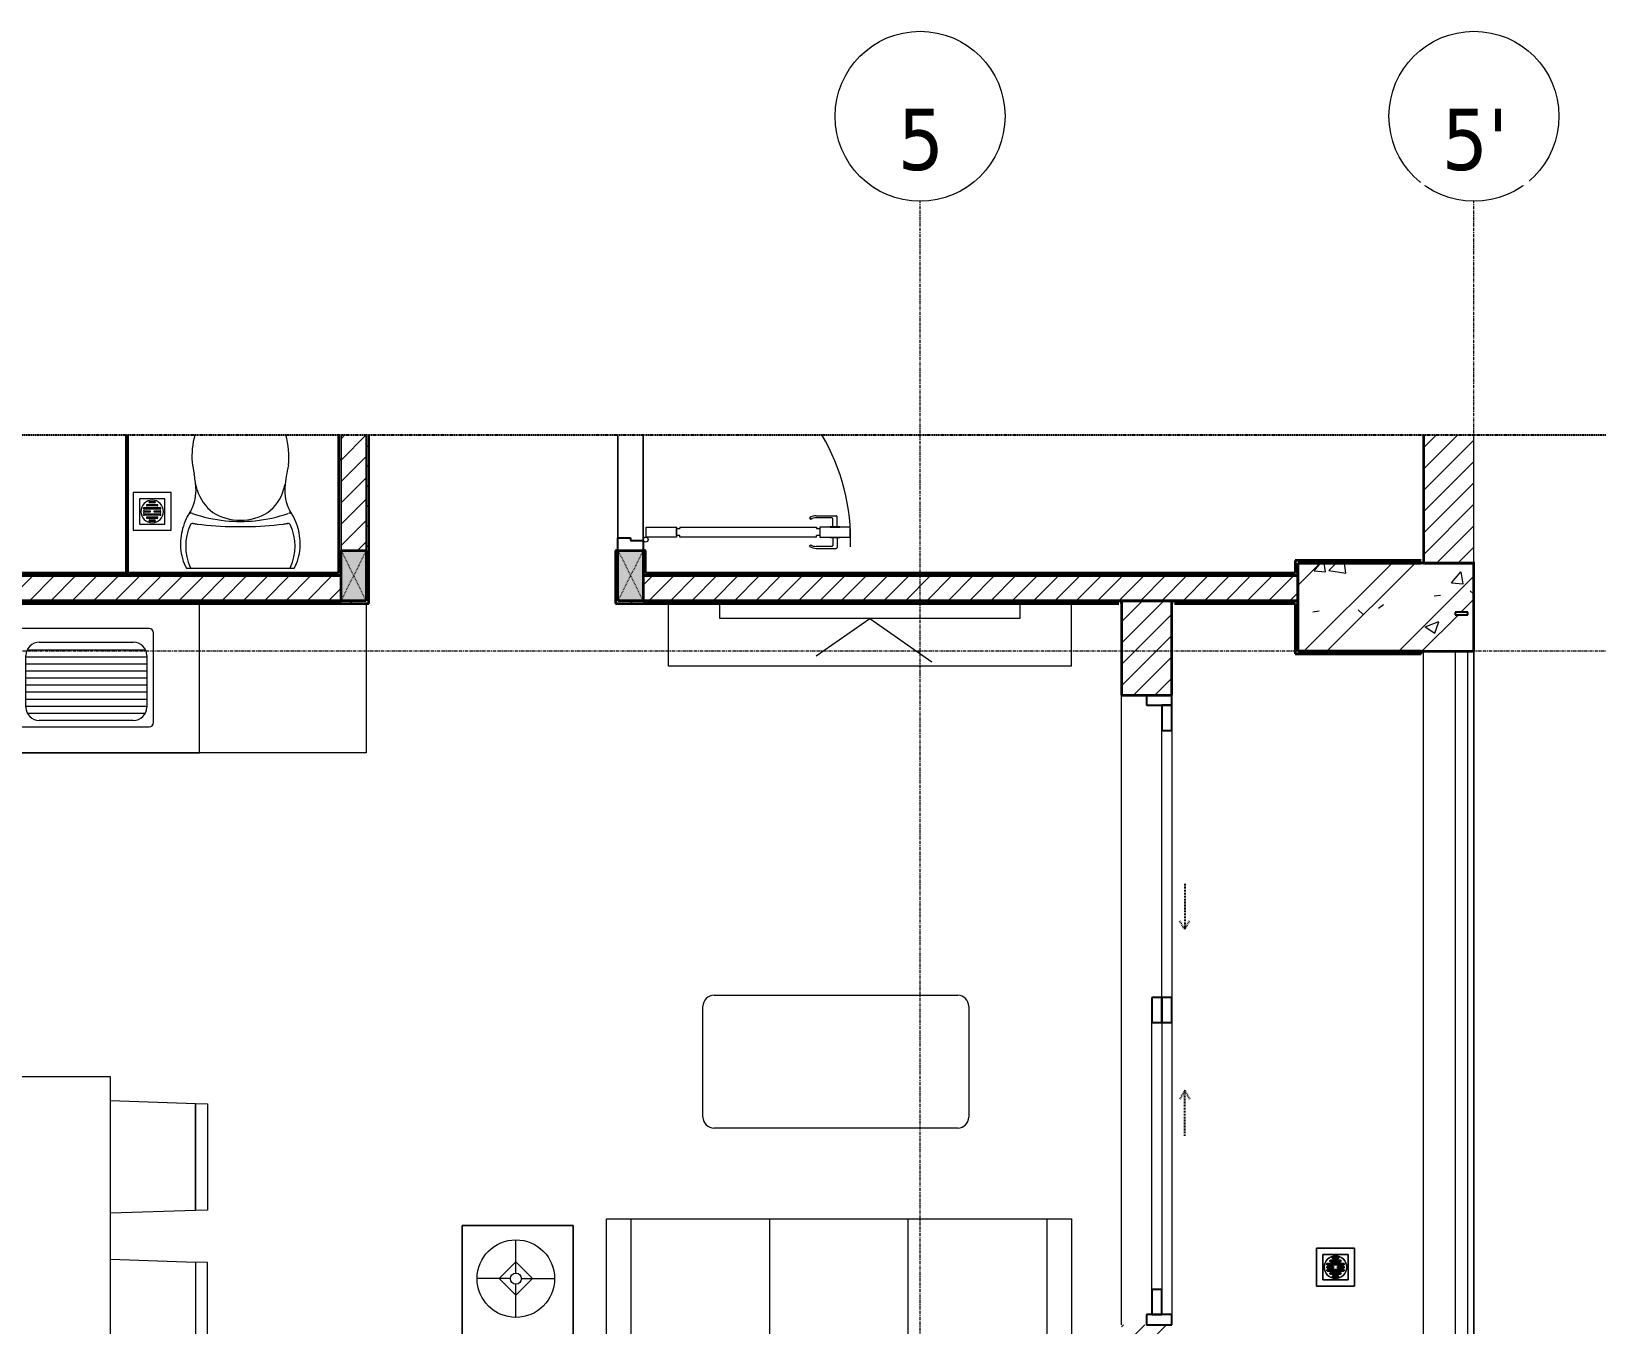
# Model space of a CAD drawing. Header units: millimetres. Extents: x 42313 to 135642, y -5392 to 75500.
# Drawn here: x 78166 to 84383, y 70362 to 75499 of the extents above; entities that cross this region are included whole.
import ezdxf

# ---------------------------------------------------------------- set-up
doc = ezdxf.new("R2010")
doc.units = ezdxf.units.MM
for name, pattern in [('Dash', [6, 3, -3]), ('Dash - Tight', [4.5, 3, -1.5]), ('Grid Line', [22.225, 12.7, -3.175, 3.175, -3.175]), ('Hidden', [7.14375, 4.7625, -2.38125])]:
    doc.linetypes.add(name, pattern=pattern)
for name, color, linetype, lineweight in [('0-2', 90, 'Continuous', 5), ('A-DETL-GENF-2', 92, 'Dash - Tight', 18), ('A-DETL-GENF-3', 92, 'Hidden', 25), ('A-DETL-GENF-4', 7, 'Continuous', 18), ('A-DOOR', 31, 'Continuous', 18), ('A-DOOR-1', 7, 'Continuous', 18), ('A-DOOR-2', 90, 'Continuous', 25), ('A-DOOR-3', 31, 'Continuous', 25), ('A-DOOR-FRAM', 31, 'Continuous', 25), ('A-DOOR-HDLN', 31, 'Dash', 25), ('A-FLOR-3', 7, 'Continuous', 18), ('A-FLOR-HRAL', 11, 'Continuous', 18), ('A-FLOR-HRAL-3', 11, 'Continuous', 25), ('A-GLAZ-CURT', 52, 'Continuous', 18), ('A-GLAZ-CURT-1', 90, 'Continuous', 25), ('A-WALL', 113, 'Continuous', 18), ('A-WALL-1', 113, 'Continuous', 35), ('A-WALL-2', 250, 'Continuous', 35), ('A-WALL-3', 7, 'Continuous', 18), ('A-WALL-PATT-1', 7, 'Continuous', 18), ('A-WALL-PATT-2', 111, 'Continuous', 18), ('A-WALL-PATT-3', 9, 'Continuous', 18), ('I-FURN', 30, 'Continuous', 18), ('I-FURN-1', 253, 'Continuous', 18), ('I-WALL-1', 250, 'Continuous', 35), ('M-EQPM', 50, 'Continuous', 18), ('M-EQPM-1', 7, 'Continuous', 18), ('P-SANR-FIXT', 6, 'Continuous', 18), ('P-SANR-FIXT-1', 253, 'Continuous', 18), ('S-COLS', 52, 'Continuous', 18), ('S-COLS-1', 9, 'Continuous', 18), ('S-COLS-2', 250, 'Continuous', 35), ('S-COLS-HDLN-1', 7, 'Dash', 18), ('S-GRID-1', 1, 'Grid Line', 9), ('S-GRID-IDEN', 1, 'Continuous', 9)]:
    doc.layers.add(name, color=color, linetype=linetype, lineweight=lineweight)
doc.styles.add('Tahoma_B', font='tahomabd.ttf', dxfattribs={"height": 243.75})
pattern_1 = [(45, (0, 0), (-39.774756, 39.774756), [])]
pattern_2 = [(0, (0, 0), (304.8, 76.2), [25.146, -203.454, 25.146, -203.454, -1219.2]), (0, (0, 0), (304.8, 76.2), [-457.2, 25.146, -432.054, 25.146, -203.454, -533.4]), (0, (0, 0), (304.8, 76.2), [-1143, 25.146, -127.254, 25.146, -355.854]), (120, (114.3, 38.1), (-218.391136, 225.86454), [25.146, -203.454, 25.146, -203.454, -1219.2]), (120, (114.3, 38.1), (-218.391136, 225.86454), [-457.2, 25.146, -432.054, 25.146, -203.454, -533.4]), (120, (114.3, 38.1), (-218.391136, 225.86454), [-1143, 25.146, -127.254, 25.146, -355.854]), (240, (152.4, 190.5), (-86.408864, -302.06454), [25.146, -203.454, 25.146, -203.454, -1219.2]), (240, (152.4, 190.5), (-86.408864, -302.06454), [-457.2, 25.146, -432.054, 25.146, -203.454, -533.4]), (240, (152.4, 190.5), (-86.408864, -302.06454), [-1143, 25.146, -127.254, 25.146, -355.854])]
pattern_3 = [(45, (0, 0), (-42.426407, 42.426407), [])]
pattern_4 = [(45, (28943.264, 0), (-42.426407, 42.426407), [])]

# ---------------------------------------------------------------- blocks, each defined once
blk = doc.blocks.new('NCV_TKTC_KET CAU_rvt-2-TKCS_RAMP DỐC 1 - MẶT BẰNG TẦNG 1')
at = {"layer": 'S-COLS-1'}
h = blk.add_hatch(dxfattribs=at)
h.set_pattern_fill('FP_2', color=256, style=0, pattern_type=2)
h.set_pattern_definition([(45, (0, 0), (-188.5854, 188.5854), []), (45, (0, 285.75), (-188.5854, 188.5854), [])])
h.paths.add_polyline_path([(54927.6, 73036.9), (54952.6, 73036.9), (54952.6, 73386.9), (54252.6, 73386.9), (54252.6, 73036.9), (54877.6, 73036.9)])
h.paths.add_polyline_path([(54927.6, 73181.9), (54877.6, 73181.9), (54877.6, 73191.9), (54927.6, 73191.9)])
h = blk.add_hatch(dxfattribs=at)
h.set_pattern_fill('FP_3', color=256, style=0, pattern_type=2)
h.set_pattern_definition([(50, (0, 0), (546.5526, -47.8174), [57.15, -628.65]), (355, (0, 0), (-105.7283, 573.17), [45.72, -502.92]), (100.451, (45.55, -4), (440.8275, 525.35), [48.57, -534.27]), (46.184, (0, 152.4), (813.2367, -126.1284), [85.725, -942.975]), (96.636, (67.8, 141.9), (712.2074, 742.2826), [72.855, -801.405]), (351.184, (0, 152.4), (712.215, 742.276), [68.58, -754.38]), (21, (76.2, 114.3), (454.8433, -306.796), [57.15, -628.65]), (326, (76.2, 114.3), (185.4063, 552.5638), [45.72, -502.92]), (71.451, (114.1, 88.73), (640.2512, 245.764), [48.57, -534.27]), (37.5, (0, 0), (9.26637, 253.66504), [25.146, -471.678, 25.146, -485.394, -504.825]), (37.5, (0, 0), (9.26637, 253.66504), [-1007.364, 25.146, -479.679]), (7.5, (0, 0), (200.4594, 300.5414), [25.146, -265.938, 25.146, -460.248, -192.405]), (7.5, (0, 0), (200.4594, 300.5414), [-776.478, 25.146, -167.259]), (327.5, (-169.93, 0), (406.77284, -17.18643), [25.146, -165.354, 25.146, -569.214, -788.67]), (327.5, (-169.93, 0), (406.77284, -17.18643), [-784.86, 25.146, -763.524]), (317.5, (-246.13, 0), (444.3881, 76.2803), [25.146, -222.504, 25.146, -369.57, -560.07]), (317.5, (-246.13, 0), (444.3881, 76.2803), [-642.366, 25.146, -534.924])])
h.paths.add_polyline_path([(54927.6, 73036.9), (54952.6, 73036.9), (54952.6, 73386.9), (54252.6, 73386.9), (54252.6, 73036.9), (54877.6, 73036.9)])
h.paths.add_polyline_path([(54927.6, 73181.9), (54877.6, 73181.9), (54877.6, 73191.9), (54927.6, 73191.9)])
at = {"layer": 'A-FLOR-3'}
blk.add_line((54952.6, 69761.9), (54952.6, 73895.8), dxfattribs=at)
at = {"layer": 'S-COLS-2'}
for p, q in [((54252.6, 73386.9), (54252.6, 73036.9)), ((54952.6, 73386.9), (54252.6, 73386.9)), ((54952.6, 73036.9), (54952.6, 73386.9)), ((54252.6, 73036.9), (54952.6, 73036.9))]:
    blk.add_line(p, q, dxfattribs=at)
blk = doc.blocks.new('DOOR_CW_01 CANH MO-PANEL KINH - DIW_01-900x2200-CỬA GỖ VÂN LAMINATE-V24-TKCS_RAMP DỐC 1 - MẶT BẰNG TẦNG 1')
at = {"layer": 'A-DETL-GENF-4'}
for p, q in [((-397, -182), (-397, -62)), ((-397, -62), (-357, -62)), ((-357, -62), (-357, -182)), ((-357, -182), (-397, -182)), ((-391, -196), (-391, -182)), ((-391, -182), (-363, -182)), ((-363, -182), (-363, -196)), ((-397, -196), (-391, -196)), ((-397, -738), (-397, -196)), ((-357, -196), (-363, -196)), ((-357, -196), (-357, -738)), ((-442, -737), (-442, -816.5)), ((-434, -799.5), (-434, -737)), ((-433.9, -711.2), (-427.3, -715.8)), ((-397, -738), (-391, -738)), ((-391, -752), (-391, -738)), ((-357, -738), (-363, -738)), ((-363, -738), (-363, -752)), ((-320.1, -711.2), (-326.7, -715.8)), ((-320, -799.5), (-320, -737)), ((-312, -737), (-312, -816.5)), ((-399, -803.5), (-430, -803.5)), ((-399, -792.2), (-399, -831.8)), ((-397, -792.2), (-399, -792.2)), ((-357, -752), (-397, -752)), ((-397, -752), (-397, -872)), ((-397, -792.2), (-397, -831.8)), ((-363, -752), (-391, -752)), ((-357, -872), (-357, -752)), ((-357, -792.2), (-357, -831.8)), ((-357, -792.2), (-355, -792.2)), ((-355, -792.2), (-355, -831.8)), ((-355, -803.5), (-324, -803.5)), ((-399, -820.5), (-438, -820.5)), ((-399, -831.8), (-397, -831.8)), ((-355, -831.8), (-357, -831.8)), ((-355, -820.5), (-316, -820.5)), ((-397, -872), (-357, -872))]:
    blk.add_line(p, q, dxfattribs=at)
blk.add_circle((-407, -60), 10, dxfattribs=at)
for centre, radius, start, end in [((-397, -737), 45, 145, 180), ((-397, -737), 37, 145, 180), ((-357, -737), 37, 0, 35), ((-357, -737), 45, 360, 35), ((-407, -60), 814, 268, 300.78074), ((-430, -799.5), 4, 180, 270), ((-324, -799.5), 4, 270, 0), ((-438, -816.5), 4, 180, 270), ((-316, -816.5), 4, 270, 0)]:
    blk.add_arc(centre, radius, start, end, dxfattribs=at)
at = {"layer": 'A-DOOR-1'}
blk.add_line((-407, -50), (-382, -50), dxfattribs=at)
at = {"layer": 'A-DOOR-2'}
for p, q in [((-450, 50), (-400, 50)), ((-400, 50), (-400, 0)), ((-410, -50), (-450, -50)), ((-410, 0), (-410, -50)), ((-400, 0), (-410, 0))]:
    blk.add_line(p, q, dxfattribs=at)
blk = doc.blocks.new('TOILET - TOILET-V25-TKCS_RAMP DỐC 1 - MẶT BẰNG TẦNG 1')
at = {"layer": 'P-SANR-FIXT-1'}
for p, q in [((214.2, -19.1), (-214.2, -19.1)), ((194, -19.9), (-194, -19.9)), ((-171.7, -330.3), (-178.6, -355.5)), ((171.7, -330.3), (178.6, -355.5))]:
    blk.add_line(p, q, dxfattribs=at)
for centre, radius, start, end in [((-46.1, -111.1), 191.6, 151.28093, 176.45134), ((-9.8, -107.2), 207.3, 156.28619, 203.71381), ((-193.7, -26.4), 6.48, 92.31678, 156.28619), ((193.7, -26.4), 6.48, 23.71381, 87.68322), ((9.8, -107.2), 207.3, 336.28619, 23.71381), ((46.1, -111.1), 191.6, 3.54866, 28.71907), ((1.9, -114.1), 239.7, 176.45134, 195.29606), ((-1.9, -114.1), 239.7, 344.70394, 3.54866), ((-4, -115.7), 233.6, 195.29606, 215.21466), ((-14.3, -1400.4), 1215.6, 90.39737, 97.40697), ((0, -3462.8), 3278, 89.60263, 90.39737), ((14.3, -1400.4), 1215.6, 82.59303, 89.60263), ((4, -115.7), 233.6, 324.78534, 344.70394), ((-195, -224.1), 13.8, 230.67237, 288.99267), ((-189.1, -185.5), 11.7, 205.41048, 277.5788), ((0.6, -792.1), 586.9, 95.83215, 108.99267), ((178.9, -2951.3), 2778.4, 97.23514, 97.5788), ((-0.4, -384), 179.5, 127.4036, 162.5964), ((0, -416), 206.1, 90, 122.07317), ((0, -786.7), 581.5, 84.16785, 95.83215), ((0, -416), 206.1, 57.92683, 90), ((-0.6, -792.1), 586.9, 71.00733, 84.16785), ((0.4, -384), 179.5, 17.4036, 52.5964), ((-178.9, -2951.3), 2778.4, 82.4212, 82.76486), ((189.1, -185.5), 11.7, 262.4212, 334.58952), ((195, -224.1), 13.8, 251.00733, 309.32763), ((-343.5, -327.4), 167.3, 355.45589, 27.37997), ((343.5, -327.4), 167.3, 152.62003, 184.54411), ((-719.2, -297.5), 544.3, 346.05362, 355.45589), ((719.2, -297.5), 544.3, 184.54411, 190.28794), ((137.1, -461.2), 329.8, 174.34872, 195.43798), ((-1948.3, -805.1), 2171.2, 9.68098, 10.89491), ((-137.1, -461.2), 329.8, 344.55238, 3.68346)]:
    blk.add_arc(centre, radius, start, end, dxfattribs=at)
blk = doc.blocks.new('HE BEP A1 - HE BEP A 2-944694-TKCS_RAMP DỐC 1 - MẶT BẰNG TẦNG 1')
at = {"layer": 'I-FURN'}
for p, q in [((0, 0), (662.4, 0)), ((0, -594.4), (0, 0)), ((662.4, 0), (662.4, -594.4)), ((662.4, 0), (662.4, -594.4)), ((3700, 0), (662.4, 0)), ((3700, -594.4), (3700, 0)), ((3700, -594.4), (3700, 0)), ((844.9, -120.7), (844.9, -476.9)), ((1706.9, -103.2), (862.4, -103.2)), ((1724.4, -476.9), (1724.4, -120.7)), ((2364, -483.2), (2364, -111.2)), ((3175.6, -81.2), (2394, -81.2)), ((2451.6, -118.3), (2484.1, -118.3)), ((2451.6, -122.3), (2451.6, -118.3)), ((2484.1, -122.3), (2451.6, -122.3)), ((2484.1, -118.3), (2484.1, -122.3)), ((3085.5, -118.3), (3085.5, -122.3)), ((3118, -118.3), (3085.5, -118.3)), ((3085.5, -122.3), (3118, -122.3)), ((3118, -122.3), (3118, -118.3)), ((3205.6, -483.2), (3205.6, -111.2)), ((871.5, -386.8), (871.5, -182.3)), ((871.5, -184.9), (1351.6, -184.9)), ((877.9, -156.9), (1345.2, -156.9)), ((924.9, -128.9), (1298.3, -128.9)), ((1351.6, -182.3), (1351.6, -386.8)), ((1405.6, -369.9), (1405.6, -183.2)), ((1459, -129.9), (1644.4, -129.9)), ((1697.8, -183.2), (1697.8, -369.9)), ((2471.8, -183.9), (2467.4, -188.3)), ((2500.9, -213), (2471.8, -183.9)), ((3068.7, -213), (3097.9, -183.9)), ((3097.9, -183.9), (3102.3, -188.3)), ((871.5, -212.9), (1351.6, -212.9)), ((871.5, -240.9), (1351.6, -240.9)), ((2467.4, -188.3), (2496.5, -217.4)), ((2496.5, -217.4), (2500.9, -213)), ((2689.3, -186.7), (2660.2, -215.8)), ((2660.2, -215.8), (2664.6, -220.2)), ((2664.6, -220.2), (2693.7, -191.1)), ((2693.7, -191.1), (2689.3, -186.7)), ((2875.9, -191.1), (2880.3, -186.7)), ((2905, -220.2), (2875.9, -191.1)), ((2880.3, -186.7), (2909.4, -215.8)), ((2909.4, -215.8), (2905, -220.2)), ((3073.1, -217.4), (3068.7, -213)), ((3102.3, -188.3), (3073.1, -217.4)), ((871.5, -268.9), (1351.6, -268.9)), ((871.5, -296.9), (1351.6, -296.9)), ((871.5, -324.9), (1351.6, -324.9)), ((871.5, -352.9), (1351.6, -352.9)), ((1602.7, -313.4), (1523.8, -418.4)), ((1566.6, -443.1), (1618.1, -322.3)), ((1618.1, -322.3), (1602.7, -313.4)), ((871.5, -380.9), (1351.6, -380.9)), ((876.4, -408.9), (1346.8, -408.9)), ((1644.4, -423.2), (1459, -423.2)), ((2470.1, -405.9), (2499.2, -376.7)), ((2474.5, -410.3), (2470.1, -405.9)), ((2503.6, -381.1), (2474.5, -410.3)), ((2499.2, -376.7), (2503.6, -381.1)), ((2663, -383.9), (2667.3, -379.5)), ((2692.1, -413), (2663, -383.9)), ((2667.3, -379.5), (2696.5, -408.6)), ((2696.5, -408.6), (2692.1, -413)), ((2902.3, -379.5), (2873.2, -408.6)), ((2873.2, -408.6), (2877.5, -413)), ((2877.5, -413), (2906.7, -383.9)), ((2906.7, -383.9), (2902.3, -379.5)), ((3070.4, -376.7), (3066, -381.1)), ((3066, -381.1), (3095.1, -410.3)), ((3099.5, -405.9), (3070.4, -376.7)), ((3095.1, -410.3), (3099.5, -405.9)), ((862.4, -494.4), (1706.9, -494.4)), ((1298.3, -440.1), (924.9, -440.1)), ((1541.1, -452.3), (1528.6, -445.1)), ((3175.6, -513.2), (2394, -513.2))]:
    blk.add_line(p, q, dxfattribs=at)
for centre, radius in [((2581.9, -298.5), 142.6), ((2581.9, -298.5), 131.3), ((2987.7, -298.5), 142.6), ((2987.7, -298.5), 131.3), ((2581.9, -298.5), 87.2), ((2987.7, -298.5), 87.2), ((1552.8, -316.6), 22.2), ((2581.9, -298.5), 43.6), ((2581.9, -298.5), 30.9), ((2987.7, -298.5), 43.6), ((2987.7, -298.5), 30.9), ((1485.9, -449.9), 17.8), ((1592.6, -449.9), 17.8)]:
    blk.add_circle(centre, radius, dxfattribs=at)
for centre, radius, start, end in [((862.4, -120.7), 17.5, 90, 180), ((1706.9, -120.7), 17.5, 0, 90), ((2394, -111.2), 30, 90, 180), ((2485.1, -120.7), 33.5, 163.94189, 180), ((2485.1, -120.7), 33.5, 180, 196.05811), ((2476.6, -118.2), 24.7, 145.20397, 163.94189), ((2467.8, -120.3), 11.6, 9.71775, 170.28225), ((2467.8, -120.3), 11.6, 189.9102, 350.0898), ((2471.3, -114.5), 18.1, 120.79762, 145.20397), ((2467.9, -108.8), 11.5, 90, 120.79762), ((2467.9, -108.8), 11.5, 59.20238, 90), ((2464.5, -114.5), 18.1, 34.79603, 59.20238), ((2459.1, -118.2), 24.7, 16.05811, 34.79603), ((2450.6, -120.7), 33.5, 0, 16.05811), ((2450.6, -120.7), 33.5, 343.94189, 0), ((3119, -120.7), 33.5, 163.94189, 180), ((3119, -120.7), 33.5, 180, 196.05811), ((3110.5, -118.2), 24.7, 145.20397, 163.94189), ((3105.2, -114.5), 18.1, 120.79762, 145.20397), ((3101.8, -120.3), 11.6, 9.71775, 170.28225), ((3101.8, -120.3), 11.6, 189.9102, 350.0898), ((3101.8, -108.8), 11.5, 90, 120.79762), ((3101.8, -108.8), 11.5, 59.20238, 90), ((3098.4, -114.5), 18.1, 34.79603, 59.20238), ((3093, -118.2), 24.7, 16.05811, 34.79603), ((3084.5, -120.7), 33.5, 0, 16.05811), ((3084.5, -120.7), 33.5, 343.94189, 0), ((3175.6, -111.2), 30, 360, 90), ((924.9, -182.3), 53.3, 90, 180), ((1298.3, -182.3), 53.3, 0, 90), ((1459, -183.2), 53.3, 90, 180), ((1644.4, -183.2), 53.3, 0, 90), ((2476.6, -123.1), 24.7, 196.05811, 214.79603), ((2471.3, -126.9), 18.1, 214.79603, 239.20238), ((2467.9, -132.6), 11.5, 239.20238, 270), ((2467.9, -132.6), 11.5, 270, 300.79762), ((2464.5, -126.9), 18.1, 300.79762, 325.20397), ((2459.1, -123.1), 24.7, 325.20397, 343.94189), ((3110.5, -123.1), 24.7, 196.05811, 214.79603), ((3105.2, -126.9), 18.1, 214.79603, 239.20238), ((3101.8, -132.6), 11.5, 239.20238, 270), ((3101.8, -132.6), 11.5, 270, 300.79762), ((3098.4, -126.9), 18.1, 300.79762, 325.20397), ((3093, -123.1), 24.7, 325.20397, 343.94189), ((1459, -369.9), 53.3, 180, 270), ((1644.4, -369.9), 53.3, 270, 0), ((924.9, -386.8), 53.3, 180, 270), ((1298.3, -386.8), 53.3, 270, 0), ((1537.5, -429.7), 17.8, 140.53825, 240.0479), ((862.4, -476.9), 17.5, 180, 270), ((1549.9, -436.9), 17.8, 240.0479, 339.46209), ((1706.9, -476.9), 17.5, 270, 0), ((2394, -483.2), 30, 180, 270), ((3175.6, -483.2), 30, 270, 0)]:
    blk.add_arc(centre, radius, start, end, dxfattribs=at)
at = {"layer": 'I-FURN-1'}
for p, q in [((0, 0), (3700, 0)), ((0, -594.4), (0, 0)), ((3700, 0), (3700, -594.4))]:
    blk.add_line(p, q, dxfattribs=at)
blk = doc.blocks.new('THU NUOC - THU NUOC-461820-TKCS_RAMP DỐC 1 - MẶT BẰNG TẦNG 1')
at = {"layer": 'M-EQPM-1'}
for p, q in [((-66.3, 70.6), (-66.3, -79.4)), ((83.7, 70.6), (-66.3, 70.6)), ((83.7, -79.4), (83.7, 70.6)), ((58.7, 45.6), (-41.3, 45.6)), ((-41.3, 45.6), (-41.3, -54.4)), ((-23.3, 10.8), (40.9, 10.8)), ((40.9, 4.8), (-23.3, 4.8)), ((-11, 23.3), (28.5, 23.3)), ((28.5, 17.3), (-11, 17.3)), ((-1.1, 35.6), (18.5, 35.6)), ((18.5, 29.6), (-1.1, 29.6)), ((58.7, -54.4), (58.7, 45.6)), ((-41.3, -54.4), (58.7, -54.4)), ((-23.3, -1.2), (0.7, -1.2)), ((0.7, -7.2), (-23.3, -7.2)), ((-23.3, -13.6), (40.9, -13.6)), ((40.9, -19.6), (-23.3, -19.6)), ((-11, -26.1), (28.5, -26.1)), ((28.5, -32.1), (-11, -32.1)), ((-1.1, -38.5), (18.5, -38.5)), ((18.5, -44.5), (-1.1, -44.5)), ((0.7, -1.2), (0.7, -7.2)), ((16.7, -1.2), (40.9, -1.2)), ((16.7, -7.2), (16.7, -1.2)), ((40.9, -7.2), (16.7, -7.2)), ((-66.3, -79.4), (83.7, -79.4))]:
    blk.add_line(p, q, dxfattribs=at)
for centre, radius, start, end in [((8.7, -4.4), 45, 0, 180), ((8.7, -4.4), 45, 0, 180), ((-23.3, 7.8), 3, 90, 270), ((-11, 20.3), 3, 90, 270), ((-1.1, 32.6), 3, 90, 270), ((18.5, 32.6), 3, 270, 90), ((28.5, 20.3), 3, 270, 90), ((40.9, 7.8), 3, 270, 90), ((8.7, -4.4), 45, 180, 360), ((8.7, -4.4), 45, 180, 360), ((-23.3, -4.2), 3, 90, 270), ((-23.3, -16.6), 3, 90, 270), ((-11, -29.1), 3, 90, 270), ((-1.1, -41.5), 3, 90, 270), ((18.5, -41.5), 3, 270, 90), ((28.5, -29.1), 3, 270, 90), ((40.9, -4.2), 3, 270, 90), ((40.9, -16.6), 3, 270, 90)]:
    blk.add_arc(centre, radius, start, end, dxfattribs=at)
blk = doc.blocks.new('System Panel - Glazed-850632-TKCS_RAMP DỐC 1 - MẶT BẰNG TẦNG 1')
at = {"layer": 'A-GLAZ-CURT-1'}
for p, q in [((246.5, 5), (-295.3, 5)), ((-295.3, 5), (-295.3, -5)), ((-295.3, -5), (246.5, -5))]:
    blk.add_line(p, q, dxfattribs=at)
blk = doc.blocks.new('G1_SOF - BO TRU - 100x200-746114-TKCS_RAMP DỐC 1 - MẶT BẰNG TẦNG 1')
at = {"layer": 'S-COLS-1'}
blk.add_hatch(color=256, dxfattribs=at).paths.add_polyline_path([(50, 100), (-50, 100), (-50, -100), (50, -100)])
at = {"layer": 'S-COLS-2'}
for p, q in [((-50, 100), (50, 100)), ((-50, -100), (-50, 100)), ((50, 100), (50, -100)), ((50, -100), (-50, -100))]:
    blk.add_line(p, q, dxfattribs=at)
at = {"layer": 'S-COLS-HDLN-1'}
for p, q in [((50, -100), (-50, 100)), ((-50, -100), (50, 100))]:
    blk.add_line(p, q, dxfattribs=at)
blk = doc.blocks.new('LOBBY_SOFA_1 - LOBBY_SOFA_1-851489-TKCS_RAMP DỐC 1 - MẶT BẰNG TẦNG 1')
at = {"layer": 'I-FURN'}
for p, q in [((-2172.3, 1064.5), (-2172.3, 1504.5)), ((-2128.3, 1548.5), (-1160.3, 1548.5)), ((-1116.3, 1504.5), (-1116.3, 1064.5)), ((-1160.3, 1020.5), (-2128.3, 1020.5)), ((-2688.2, 633.5), (-3128.2, 633.5)), ((-3128.2, 633.5), (-3128.2, 193.5)), ((-2688.2, 193.5), (-2688.2, 633.5)), ((-2556, 660), (-708, 660)), ((-2556, 0), (-2556, 660)), ((-2457, 66), (-2457, 660)), ((-1907, 143), (-1907, 660)), ((-1357, 143), (-1357, 660)), ((-807, 660), (-807, 66)), ((-708, 660), (-708, 0)), ((-2915.4, 445), (-2915.4, 577)), ((-2981.4, 423), (-2915.4, 489)), ((-2915.4, 489), (-2849.4, 423)), ((-2937.4, 423), (-3069.4, 423)), ((-2915.4, 357), (-2981.4, 423)), ((-2849.4, 423), (-2915.4, 357)), ((-2915.4, 269), (-2915.4, 401)), ((-2893.4, 423), (-2761.4, 423)), ((-3128.2, 193.5), (-2688.2, 193.5)), ((-807, 143), (-2457, 143)), ((-807, 66), (-2457, 66)), ((-1320, 0), (-2556, 0))]:
    blk.add_line(p, q, dxfattribs=at)
for radius in [154, 22]:
    blk.add_circle((-2915.4, 423), radius, dxfattribs=at)
for centre, start, end in [((-2128.3, 1504.5), 90, 180), ((-1160.3, 1504.5), 0, 90), ((-2128.3, 1064.5), 180, 270), ((-1160.3, 1064.5), 270, 0)]:
    blk.add_arc(centre, 44, start, end, dxfattribs=at)
at = {"layer": 'I-FURN-1'}
for p, q in [((-2172.3, 1064.5), (-2172.3, 1504.5)), ((-2128.3, 1548.5), (-1160.3, 1548.5)), ((-1116.3, 1504.5), (-1116.3, 1064.5)), ((-1160.3, 1020.5), (-2128.3, 1020.5)), ((-3128.2, 633.5), (-2688.2, 633.5)), ((-3128.2, 193.5), (-3128.2, 633.5)), ((-2688.2, 633.5), (-2688.2, 193.5)), ((-2556, 660), (-708, 660)), ((-2556, 0), (-2556, 660)), ((-708, 660), (-708, 0)), ((-2688.2, 193.5), (-3128.2, 193.5)), ((-1320, 0), (-2556, 0))]:
    blk.add_line(p, q, dxfattribs=at)
for centre, start, end in [((-2128.3, 1504.5), 90, 180), ((-1160.3, 1504.5), 0, 90), ((-2128.3, 1064.5), 180, 270), ((-1160.3, 1064.5), 270, 0)]:
    blk.add_arc(centre, 44, start, end, dxfattribs=at)
blk = doc.blocks.new('RES_BAN AN 1 - RES_BAN AN 1-V33-TKCS_RAMP DỐC 1 - MẶT BẰNG TẦNG 1')
at = {"layer": 'I-FURN-1'}
for p, q in [((-425, 0), (-425, -1275)), ((-250, 0), (-425, 0)), ((425, 0), (370, 0)), ((425, -1275), (425, 0)), ((-761.9, -113.5), (-809.6, -115.1)), ((-809.6, -115.1), (-809.6, -536.9)), ((-761.9, -113.5), (-425, -102.3)), ((-761.9, -538.5), (-761.9, -113.5)), ((-761.9, -538.5), (-761.9, -113.5)), ((-425, -102.3), (-425, -549.7)), ((425, -102.3), (425, -549.7)), ((761.9, -113.5), (425, -102.3)), ((761.9, -538.5), (761.9, -113.5)), ((761.9, -113.5), (761.9, -538.5)), ((809.6, -115.1), (761.9, -113.5)), ((809.6, -536.9), (809.6, -115.1)), ((-809.6, -536.9), (-761.9, -538.5)), ((-425, -549.7), (-761.9, -538.5)), ((425, -549.7), (761.9, -538.5)), ((761.9, -538.5), (809.6, -536.9)), ((-809.6, -745.3), (-761.9, -743.8)), ((-809.6, -1167.2), (-809.6, -745.3)), ((-761.9, -743.8), (-425, -732.5)), ((-761.9, -1168.8), (-761.9, -743.8)), ((-761.9, -743.8), (-761.9, -1168.8)), ((-425, -732.5), (-425, -1180)), ((425, -732.5), (425, -1180)), ((761.9, -743.8), (425, -732.5)), ((761.9, -743.8), (809.6, -745.3)), ((761.9, -1168.8), (761.9, -743.8)), ((761.9, -1168.8), (761.9, -743.8)), ((809.6, -745.3), (809.6, -1167.2)), ((-761.9, -1168.8), (-809.6, -1167.2)), ((-425, -1180), (-761.9, -1168.8)), ((425, -1180), (761.9, -1168.8)), ((809.6, -1167.2), (761.9, -1168.8)), ((-425, -1275), (425, -1275))]:
    blk.add_line(p, q, dxfattribs=at)
blk = doc.blocks.new('RES_BAN AN - RES_BAN AN-850636-TKCS_RAMP DỐC 1 - MẶT BẰNG TẦNG 1')
at = {"layer": 'I-FURN-1'}
for p, q in [((0, 250), (1600, 250)), ((0, 0), (0, 250)), ((1600, 250), (1600, 0))]:
    blk.add_line(p, q, dxfattribs=at)
blk = doc.blocks.new('KE TIVI-2 - KE TIVI-2-850637-TKCS_RAMP DỐC 1 - MẶT BẰNG TẦNG 1')
at = {"layer": 'I-FURN-1'}
for p, q in [((0, 60), (-245.7, 232.1)), ((213, 209.1), (0, 60)), ((-595.6, 60), (595.6, 60)), ((-595.6, 0), (-595.6, 60)), ((595.6, 60), (595.6, 0))]:
    blk.add_line(p, q, dxfattribs=at)
blk = doc.blocks.new('NCV_TKTC_TANG 1_rvt-2-TKCS_RAMP DỐC 1 - MẶT BẰNG TẦNG 1')
at = {"layer": 'A-WALL-PATT-1'}
h = blk.add_hatch(dxfattribs=at)
h.set_pattern_fill('FP_5', color=256, style=0, pattern_type=2)
h.set_pattern_definition(pattern_1)
h.paths.add_polyline_path([(50562.6, 73236.9), (50562.6, 73895.8), (50552.6, 73895.8), (50552.6, 73236.9)])
h = blk.add_hatch(dxfattribs=at)
h.set_pattern_fill('FP_5', color=256, style=0, pattern_type=2)
h.set_pattern_definition(pattern_1)
h.paths.add_polyline_path([(51552.6, 73226.9), (51552.6, 73436.9), (51542.6, 73436.9), (51542.6, 73226.9)])
h = blk.add_hatch(dxfattribs=at)
h.set_pattern_fill('FP_5', color=256, style=0, pattern_type=2)
h.set_pattern_definition(pattern_1)
h.paths.add_polyline_path([(51662.6, 73346.9), (51662.6, 73436.9), (51652.6, 73436.9), (51652.6, 73346.9)])
h = blk.add_hatch(dxfattribs=at)
h.set_pattern_fill('FP_5', color=256, style=0, pattern_type=2)
h.set_pattern_definition(pattern_1)
h.paths.add_polyline_path([(54742.6, 73386.9), (54742.6, 73396.9), (54252.6, 73396.9), (54252.6, 73386.9)])
h = blk.add_hatch(dxfattribs=at)
h.set_pattern_fill('FP_5', color=256, style=0, pattern_type=2)
h.set_pattern_definition(pattern_1)
h.paths.add_polyline_path([(51652.6, 73336.9), (54252.6, 73336.9), (54252.6, 73346.9), (51652.6, 73346.9)])
h = blk.add_hatch(dxfattribs=at)
h.set_pattern_fill('FP_5', color=256, style=0, pattern_type=2)
h.set_pattern_definition(pattern_1)
h.paths.add_polyline_path([(46762.6, 73226.9), (50562.6, 73226.9), (50562.6, 73236.9), (46762.6, 73236.9)])
h = blk.add_hatch(dxfattribs=at)
h.set_pattern_fill('FP_5', color=256, style=0, pattern_type=2)
h.set_pattern_definition(pattern_1)
h.paths.add_polyline_path([(51552.6, 73226.9), (53552.6, 73226.9), (53552.6, 73236.9), (51552.6, 73236.9)])
h = blk.add_hatch(dxfattribs=at)
h.set_pattern_fill('FP_5', color=256, style=0, pattern_type=2)
h.set_pattern_definition(pattern_1)
h.paths.add_polyline_path([(54242.6, 73226.9), (54252.6, 73226.9), (54252.6, 73236.9), (53752.6, 73236.9), (53752.6, 73226.9), (54200.4, 73226.9)])
h = blk.add_hatch(dxfattribs=at)
h.set_pattern_fill('FP_5', color=256, style=0, pattern_type=2)
h.set_pattern_definition(pattern_1)
h.paths.add_polyline_path([(54252.6, 73036.9), (54252.6, 73226.9), (54242.6, 73226.9), (54242.6, 73036.9)])
h = blk.add_hatch(dxfattribs=at)
h.set_pattern_fill('FP_5', color=256, style=0, pattern_type=2)
h.set_pattern_definition(pattern_1)
h.paths.add_polyline_path([(54742.6, 73026.9), (54742.6, 73036.9), (54242.6, 73036.9), (54242.6, 73026.9)])
at = {"layer": 'A-WALL-PATT-3'}
h = blk.add_hatch(dxfattribs=at)
h.set_pattern_fill('FP_6', color=256, style=0, pattern_type=2)
h.set_pattern_definition(pattern_2)
h.paths.add_polyline_path([(50452.6, 73336.9), (50452.6, 73895.8), (50442.6, 73895.8), (50442.6, 73336.9)])
h = blk.add_hatch(dxfattribs=at)
h.set_pattern_fill('FP_1', color=256, style=0, pattern_type=2)
h.set_pattern_definition(pattern_3)
h.paths.add_polyline_path([(50552.6, 73436.9), (50552.6, 73895.8), (50452.6, 73895.8), (50452.6, 73436.9)])
h = blk.add_hatch(dxfattribs=at)
h.set_pattern_fill('FP_6', color=256, style=0, pattern_type=2)
h.set_pattern_definition(pattern_2)
h.paths.add_polyline_path([(48652.6, 73336.9), (50442.6, 73336.9), (50442.6, 73346.9), (48652.6, 73346.9)])
h = blk.add_hatch(dxfattribs=at)
h.set_pattern_fill('FP_1', color=256, style=0, pattern_type=2)
h.set_pattern_definition(pattern_3)
h.paths.add_polyline_path([(48652.6, 73236.9), (50452.6, 73236.9), (50452.6, 73336.9), (48652.6, 73336.9)])
h = blk.add_hatch(dxfattribs=at)
h.set_pattern_fill('FP_1', color=256, style=0, pattern_type=2)
h.set_pattern_definition(pattern_3)
h.paths.add_polyline_path([(51652.6, 73236.9), (54252.6, 73236.9), (54252.6, 73336.9), (51652.6, 73336.9)])
at = {"layer": 'A-FLOR-3'}
for p, q in [((51552.6, 73486.9), (51552.6, 73895.8)), ((51552.6, 73895.8), (51552.6, 73486.9)), ((51652.6, 73895.8), (51652.6, 73476.9)), ((51652.6, 73476.9), (51652.6, 73895.8)), ((54742.6, 73386.9), (54752.6, 73386.9)), ((49602.6, 73353.9), (49602.6, 73346.9)), ((53552.6, 70361.9), (53552.6, 72861.9))]:
    blk.add_line(p, q, dxfattribs=at)
at = {"layer": 'A-WALL-2'}
for p, q in [((50452.6, 73336.9), (48652.6, 73336.9)), ((54252.6, 73336.9), (51652.6, 73336.9)), ((54252.6, 73236.9), (54252.6, 73336.9)), ((48652.6, 73236.9), (50452.6, 73236.9)), ((51652.6, 73236.9), (54252.6, 73236.9))]:
    blk.add_line(p, q, dxfattribs=at)
at = {"layer": 'A-WALL-3'}
for p, q in [((50452.6, 73436.9), (50452.6, 73895.8)), ((50452.6, 73895.8), (50452.6, 73436.9)), ((50552.6, 73895.8), (50552.6, 73436.9)), ((50552.6, 73436.9), (50552.6, 73895.8))]:
    blk.add_line(p, q, dxfattribs=at)
at = {"layer": 'I-WALL-1'}
for p, q in [((50442.6, 73895.8), (50442.6, 73346.9)), ((50562.6, 73236.9), (50562.6, 73895.8)), ((51542.6, 73436.9), (51542.6, 73226.9)), ((51552.6, 73436.9), (51542.6, 73436.9)), ((51662.6, 73436.9), (51652.6, 73436.9)), ((51662.6, 73346.9), (51662.6, 73436.9)), ((54252.6, 73396.9), (54242.6, 73396.9)), ((54242.6, 73396.9), (54242.6, 73346.9)), ((54742.6, 73396.9), (54252.6, 73396.9)), ((54252.6, 73346.9), (54252.6, 73386.9)), ((54252.6, 73386.9), (54742.6, 73386.9)), ((48652.6, 73336.9), (50442.6, 73336.9)), ((50442.6, 73346.9), (48662.6, 73346.9)), ((50442.6, 73336.9), (50452.6, 73336.9)), ((51652.6, 73336.9), (54252.6, 73336.9)), ((54242.6, 73346.9), (51662.6, 73346.9)), ((54252.6, 73336.9), (54252.6, 73346.9)), ((46762.6, 73226.9), (50562.6, 73226.9)), ((50452.6, 73236.9), (48652.6, 73236.9)), ((50562.6, 73226.9), (50562.6, 73236.9)), ((51542.6, 73226.9), (51552.6, 73226.9)), ((51552.6, 73226.9), (53542.6, 73226.9)), ((53552.6, 73236.9), (51652.6, 73236.9)), ((53552.6, 73226.9), (53552.6, 73236.9)), ((54252.6, 73236.9), (53752.6, 73236.9)), ((53752.6, 73236.9), (53752.6, 73226.9)), ((53762.6, 73226.9), (54242.6, 73226.9)), ((54242.6, 73226.9), (54242.6, 73036.9)), ((54252.6, 73226.9), (54252.6, 73236.9)), ((54252.6, 73036.9), (54252.6, 73226.9)), ((54242.6, 73036.9), (54242.6, 73026.9)), ((54242.6, 73026.9), (54742.6, 73026.9)), ((54742.6, 73036.9), (54252.6, 73036.9)), ((54742.6, 73026.9), (54742.6, 73036.9))]:
    blk.add_line(p, q, dxfattribs=at)
at = {"layer": 'A-DOOR', "rotation": 90.0000000000008}
blk.add_blockref('DOOR_CW_01 CANH MO-PANEL KINH - DIW_01-900x2200-CỬA GỖ VÂN LAMINATE-V24-TKCS_RAMP DỐC 1 - MẶT BẰNG TẦNG 1', (51602.6, 73886.9), dxfattribs=at)
at = {"layer": 'A-GLAZ-CURT', "rotation": 90.00000000000081}
blk.add_blockref('System Panel - Glazed-850632-TKCS_RAMP DỐC 1 - MẶT BẰNG TẦNG 1', (49602.6, 73649.3), dxfattribs=at)
at = {"layer": 'I-FURN', "rotation": 180}
for name, p in [('HE BEP A1 - HE BEP A 2-944694-TKCS_RAMP DỐC 1 - MẶT BẰNG TẦNG 1', (50552.6, 72632.6)), ('RES_BAN AN - RES_BAN AN-850636-TKCS_RAMP DỐC 1 - MẶT BẰNG TẦNG 1', (53352.9, 73226.9)), ('KE TIVI-2 - KE TIVI-2-850637-TKCS_RAMP DỐC 1 - MẶT BẰNG TẦNG 1', (52552.9, 73226.9)), ('RES_BAN AN 1 - RES_BAN AN 1-V33-TKCS_RAMP DỐC 1 - MẶT BẰNG TẦNG 1', (49112.6, 70071.9))]:
    blk.add_blockref(name, p, dxfattribs=at)
at = {"layer": 'I-FURN'}
blk.add_blockref('LOBBY_SOFA_1 - LOBBY_SOFA_1-851489-TKCS_RAMP DỐC 1 - MẶT BẰNG TẦNG 1', (54062.6, 70121.9), dxfattribs=at)
at = {"layer": 'M-EQPM', "rotation": 180}
for p in [(49711.3, 73587.5), (54411.4, 70585.8)]:
    blk.add_blockref('THU NUOC - THU NUOC-461820-TKCS_RAMP DỐC 1 - MẶT BẰNG TẦNG 1', p, dxfattribs=at)
at = {"layer": 'P-SANR-FIXT', "rotation": 180}
blk.add_blockref('TOILET - TOILET-V25-TKCS_RAMP DỐC 1 - MẶT BẰNG TẦNG 1', (50052.9, 73346.9), dxfattribs=at)
at = {"layer": 'S-COLS', "rotation": 180}
for p in [(50502.6, 73336.9), (51602.6, 73336.9)]:
    blk.add_blockref('G1_SOF - BO TRU - 100x200-746114-TKCS_RAMP DỐC 1 - MẶT BẰNG TẦNG 1', p, dxfattribs=at)
blk = doc.blocks.new('Railing - 50 x 10mm-1251311-TKCS_RAMP DỐC 1 - MẶT BẰNG TẦNG 1')
at = {"layer": 'A-FLOR-HRAL-3'}
for p, q in [((25, 5), (-25, 5)), ((-25, 5), (-25, -5)), ((25, -5), (25, 5)), ((-25, -5), (25, -5))]:
    blk.add_line(p, q, dxfattribs=at)
blk = doc.blocks.new('Railing - Railing-1598455-TKCS_RAMP DỐC 1 - MẶT BẰNG TẦNG 1')
at = {"layer": 'A-FLOR-HRAL'}
for p, q in [((54877.6, 73036.9), (54877.6, 69966.9)), ((54927.6, 69966.9), (54927.6, 73036.9))]:
    blk.add_line(p, q, dxfattribs=at)
for p in [(54902.6, 73186.9), (54902.6, 69961.9)]:
    blk.add_blockref('Railing - 50 x 10mm-1251311-TKCS_RAMP DỐC 1 - MẶT BẰNG TẦNG 1', p)
blk = doc.blocks.new('TKTC_XREF_251221_MB TANG 1 - TKTC_XREF_260130_MB TANG 1_dwg_THU NUOC - THU NUOC-444531-TKCS_MB TẦNG 1-4202124-TKCS_RAMP DỐC 1 - MẶT BẰNG TẦNG 1')
at = {"layer": 'M-EQPM'}
for p, q in [((-23.3, 10.8), (40.9, 10.8)), ((40.9, 4.8), (-23.3, 4.8)), ((-11, 23.3), (28.5, 23.3)), ((28.5, 17.3), (-11, 17.3)), ((-1.1, 35.6), (18.5, 35.6)), ((18.5, 29.6), (-1.1, 29.6)), ((-23.3, -13.6), (40.9, -13.6)), ((40.9, -19.6), (-23.3, -19.6)), ((-11, -26.1), (28.5, -26.1)), ((28.5, -32.1), (-11, -32.1)), ((-1.1, -38.5), (18.5, -38.5)), ((18.5, -44.5), (-1.1, -44.5))]:
    blk.add_line(p, q, dxfattribs=at)
at = {"layer": 'M-EQPM', "flags": 128}
for points in [[(83.7, -79.4), (83.7, 70.6), (-66.3, 70.6), (-66.3, -79.4)], [(58.7, -54.4), (58.7, 45.6), (-41.3, 45.6), (-41.3, -54.4)]]:
    blk.add_lwpolyline(points, close=True, dxfattribs=at)
for points in [[(-23.3, -1.2), (0.7, -1.2), (0.7, -7.2), (-23.3, -7.2)], [(40.9, -7.2), (16.7, -7.2), (16.7, -1.2), (40.9, -1.2)]]:
    blk.add_lwpolyline(points, dxfattribs=at)
at = {"layer": 'M-EQPM'}
for centre, radius, start, end in [((8.7, -4.4), 45, 360, 180), ((8.7, -4.4), 45, 360, 180), ((-23.3, 7.8), 3, 90, 270), ((-11, 20.3), 3, 90, 270), ((-1.1, 32.6), 3, 90, 270), ((18.5, 32.6), 3, 270, 90), ((28.5, 20.3), 3, 270, 90), ((40.9, 7.8), 3, 270, 90), ((8.7, -4.4), 45, 180, 360), ((8.7, -4.4), 45, 180, 360), ((-23.3, -4.2), 3, 90, 270), ((-23.3, -16.6), 3, 90, 270), ((-11, -29.1), 3, 90, 270), ((-1.1, -41.5), 3, 90, 270), ((18.5, -41.5), 3, 270, 90), ((28.5, -29.1), 3, 270, 90), ((40.9, -4.2), 3, 270, 90), ((40.9, -16.6), 3, 270, 90)]:
    blk.add_arc(centre, radius, start, end, dxfattribs=at)
blk = doc.blocks.new('TKTC_XREF_251221_MB TANG 1 - TKTC_XREF_260130_MB TANG 1_dwg-4202109-TKCS_RAMP DỐC 1 - MẶT BẰNG TẦNG 1')
at = {"extrusion": (0, 0, -1), "zscale": -1}
blk.add_blockref('TKTC_XREF_251221_MB TANG 1 - TKTC_XREF_260130_MB TANG 1_dwg_THU NUOC - THU NUOC-444531-TKCS_MB TẦNG 1-4202124-TKCS_RAMP DỐC 1 - MẶT BẰNG TẦNG 1', (148740.4, -330752), dxfattribs=at)
blk = doc.blocks.new('TKTC_XREF_251221_MB TANG 1 - TKTC_XREF_251221_MB TANG 1-2038492-TKCS_RAMP DỐC 1 - MẶT BẰNG TẦNG 1')
blk.add_blockref('TKTC_XREF_251221_MB TANG 1 - TKTC_XREF_260130_MB TANG 1_dwg-4202109-TKCS_RAMP DỐC 1 - MẶT BẰNG TẦNG 1', (169499.1, 384109.7))
blk = doc.blocks.new('DEG_02-DEG_03 - DEG_02-2500x2400mm-CỬA ĐI 02 CÁNH TRƯỢT-625766-TKCS_RAMP DỐC 1 - MẶT BẰNG TẦNG 1')
at = {"layer": 'A-DOOR'}
for p, q in [((-1110, 100), (-50, 100)), ((-50, 60), (-1110, 60)), ((50, 60), (1110, 60)), ((1110, 20), (50, 20))]:
    blk.add_line(p, q, dxfattribs=at)
at = {"layer": 'A-DOOR-3'}
for p, q in [((-1110, 100), (-1210, 100)), ((-1210, 100), (-1210, 60)), ((-1110, 60), (-1110, 100)), ((50, 100), (-50, 100)), ((-50, 100), (-50, 60)), ((50, 60), (50, 100)), ((-1210, 60), (-1110, 60)), ((50, 60), (-50, 60)), ((-50, 60), (-50, 20)), ((-50, 60), (50, 60)), ((-50, 20), (50, 20)), ((50, 20), (50, 60)), ((1210, 60), (1110, 60)), ((1110, 60), (1110, 20)), ((1110, 20), (1210, 20)), ((1210, 20), (1210, 60))]:
    blk.add_line(p, q, dxfattribs=at)
at = {"layer": 'A-DOOR-FRAM'}
for p, q in [((-1210, 100), (-1250, 100)), ((-1250, 100), (-1250, 0)), ((-1210, 0), (-1210, 100)), ((1250, 100), (1210, 100)), ((1210, 100), (1210, 0)), ((1250, 0), (1250, 100)), ((-1250, 0), (-1210, 0)), ((1210, 0), (1250, 0))]:
    blk.add_line(p, q, dxfattribs=at)
at = {"layer": 'A-DOOR-HDLN'}
for p, q in [((-500.4, 151.1), (-320.4, 151.1)), ((-320.4, 151.1), (-355, 171.1)), ((-320.4, 151.1), (-355, 131.1)), ((320.4, 151.1), (355, 171.1)), ((320.4, 151.1), (355, 131.1)), ((500.4, 151.1), (320.4, 151.1))]:
    blk.add_line(p, q, dxfattribs=at)
blk = doc.blocks.new('BORDER VIEW - BORDER VIEW-2145199-TKCS_RAMP DỐC 1 - MẶT BẰNG TẦNG 1')
at = {"layer": 'A-DETL-GENF-3'}
blk.add_line((150, 13098.8), (20197.8, 13098.8), dxfattribs=at)
blk = doc.blocks.new('Grid - M_Grid Head - Circle-353313-TKCS_RAMP DỐC 1 - MẶT BẰNG TẦNG 1')
at = {"layer": 'S-GRID-IDEN'}
blk.add_circle((0, 0), 4.5, dxfattribs=at)

msp = doc.modelspace()

# ---------------------------------------------------------------- hatches: boundary and pattern name
at = {"layer": 'A-WALL-PATT-2'}
h = msp.add_hatch(dxfattribs=at)
h.set_pattern_fill('FP_1', color=256, style=0, pattern_type=2)
h.set_pattern_definition(pattern_4)
h.paths.add_polyline_path([(83895.8, 73386.9), (83895.8, 73895.8), (83695.8, 73895.8), (83695.8, 73386.9)])
h = msp.add_hatch(dxfattribs=at)
h.set_pattern_fill('FP_1', color=256, style=0, pattern_type=2)
h.set_pattern_definition(pattern_4)
h.paths.add_polyline_path([(82495.8, 69961.9), (82695.8, 69961.9), (82695.8, 70361.9), (82495.8, 70361.9)])
h.paths.add_polyline_path([(82495.8, 72861.9), (82695.8, 72861.9), (82695.8, 73236.9), (82495.8, 73236.9)])

# ---------------------------------------------------------------- linework, layer by layer
at = {"layer": 'A-WALL'}
for p, q in [((83895.8, 73391.9), (83895.8, 73895.8)), ((83695.8, 69961.9), (83695.8, 73036.9)), ((83895.8, 73036.9), (83895.8, 69961.9)), ((82495.8, 70361.9), (82495.8, 72861.9)), ((82695.8, 71561.9), (82695.8, 70401.9))]:
    msp.add_line(p, q, dxfattribs=at)
at = {"layer": 'A-WALL-1'}
for p, q in [((83695.8, 73895.8), (83695.8, 73386.9)), ((83695.8, 73386.9), (83895.8, 73386.9)), ((83895.8, 73386.9), (83895.8, 73391.9)), ((82495.8, 73236.9), (82495.8, 72861.9)), ((82695.8, 73236.9), (82495.8, 73236.9)), ((82695.8, 72861.9), (82695.8, 73236.9)), ((82495.8, 72861.9), (82695.8, 72861.9))]:
    msp.add_line(p, q, dxfattribs=at)
at = {"layer": 'S-GRID-1'}
for p, q in [((81695.8, 72948.8), (81695.8, 74823.8)), ((83895.8, 72948.8), (83895.8, 74823.8)), ((92523.7, 73036.9), (73846.8, 73036.9)), ((81695.8, 61624.2), (81695.8, 72948.8)), ((83895.8, 61624.2), (83895.8, 72948.8))]:
    msp.add_line(p, q, dxfattribs=at)

# ---------------------------------------------------------------- block references
at = {"layer": '0-2'}
for name in ['NCV_TKTC_KET CAU_rvt-2-TKCS_RAMP DỐC 1 - MẶT BẰNG TẦNG 1', 'NCV_TKTC_TANG 1_rvt-2-TKCS_RAMP DỐC 1 - MẶT BẰNG TẦNG 1']:
    msp.add_blockref(name, (28943.3, 0), dxfattribs=at)
at = {"layer": 'A-DETL-GENF-2'}
msp.add_blockref('BORDER VIEW - BORDER VIEW-2145199-TKCS_RAMP DỐC 1 - MẶT BẰNG TẦNG 1', (72935.8, 60796.9), dxfattribs=at)
at = {"layer": 'A-DOOR', "rotation": 269.9999999999998}
msp.add_blockref('DEG_02-DEG_03 - DEG_02-2500x2400mm-CỬA ĐI 02 CÁNH TRƯỢT-625766-TKCS_RAMP DỐC 1 - MẶT BẰNG TẦNG 1', (82595.8, 71611.9), dxfattribs=at)
at = {"layer": 'A-FLOR-HRAL'}
msp.add_blockref('Railing - Railing-1598455-TKCS_RAMP DỐC 1 - MẶT BẰNG TẦNG 1', (28943.3, 0), dxfattribs=at)
at = {"layer": 'M-EQPM'}
msp.add_blockref('TKTC_XREF_251221_MB TANG 1 - TKTC_XREF_251221_MB TANG 1-2038492-TKCS_RAMP DỐC 1 - MẶT BẰNG TẦNG 1', (62595.8, 17236.9), dxfattribs=at)
at = {"layer": 'S-GRID-IDEN', "xscale": 74.99999999999996, "yscale": 74.99999999999996, "zscale": 74.99999999999996}
for p in [(81695.8, 75161.3), (83895.8, 75161.3)]:
    msp.add_blockref('Grid - M_Grid Head - Circle-353313-TKCS_RAMP DỐC 1 - MẶT BẰNG TẦNG 1', p, dxfattribs=at)

# ---------------------------------------------------------------- next in the draw order: texts
at = {"layer": 'S-GRID-IDEN', "char_height": 243.75, "attachment_point": 5, "line_spacing_factor": 0.996129, "style": 'Tahoma_B', "bg_fill": 3, "box_fill_scale": 1.25, "bg_fill_color": 256, "bg_fill_true_color": 13158600, "bg_fill_transparency": 0}
for s, insert, width in [('\\pt952.49944,1904.99888,2857.50075,3810.00019,4762.49962,5714.99906,6667.50094,7620.00037,8572.49981,9524.99925,10477.50113,11430.00056,12382.5,13334.99944,14287.49888,15240.00075,16192.50019,17144.99963,18097.49906,19050.00094,20002.50038,20954.99981,21907.49925,22860.00113,23812.50056,24765,25717.49944,26669.99887,27622.50075,28575.00019,29527.49963,30479.99906;5', (81699.3, 75067.7), 218.25), ("\\pt952.49944,1904.99888,2857.50075,3810.00019,4762.49962,5714.99906,6667.50094,7620.00037,8572.49981,9524.99925,10477.50113,11430.00056,12382.5,13334.99944,14287.49888,15240.00075,16192.50019,17144.99963,18097.49906,19050.00094,20002.50038,20954.99981,21907.49925,22860.00113,23812.50056,24765,25717.49944,26669.99887,27622.50075,28575.00019,29527.49963,30479.99906;5'", (83899.3, 75067.7), 307.5)]:
    msp.add_mtext(s, dxfattribs=dict(at, insert=insert, width=width))

doc.saveas('drawing.dxf')
